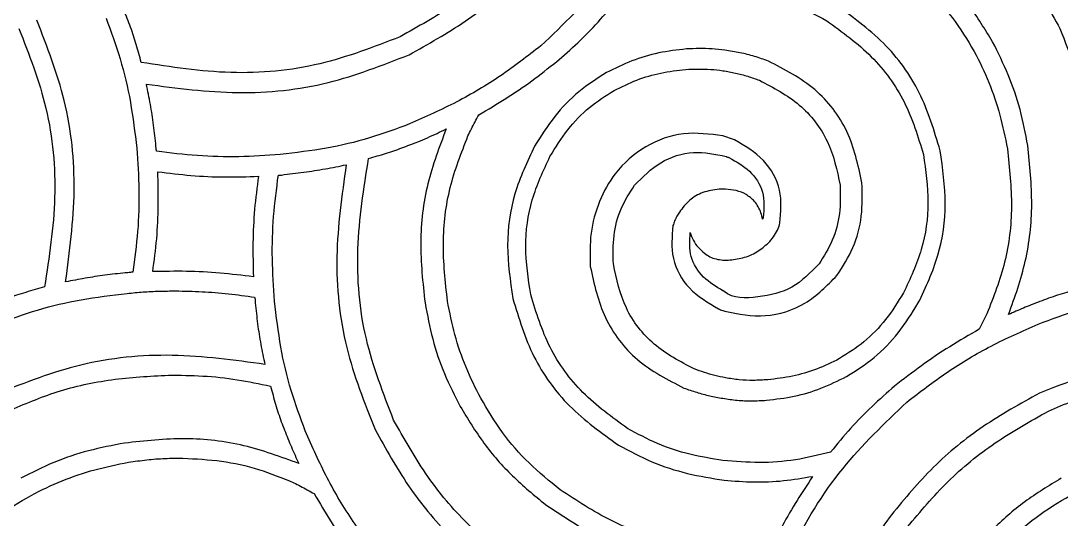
# Model space of a CAD drawing. Extents: x 0 to 371, y 0 to 260.
# Drawn here: x 70.22 to 113.19, y 31.91 to 52.52 of the extents above; entities that cross this region are included whole.
import ezdxf

# ---------------------------------------------------------------- set-up
doc = ezdxf.new("R2010")
doc.units = 0
doc.layers.add('Layer_1', color=7, linetype='CONTINUOUS')

msp = doc.modelspace()

# ---------------------------------------------------------------- linework, layer by layer
at = {"layer": 'Layer_1', "color": 7}
for points in [[(87.788955, 48.048438)], [(83.661043, 46.566874)], [(75.882705, 46.27542)], [(76.604108, 41.349622)], [(76.31627, 37.867147)], [(76.91675, 34.4348)]]:
    msp.add_lwpolyline(points, close=True, dxfattribs=at)
for points in [[(99.695205, 47.598336), (99.218749, 47.757499)], [(80.856562, 46.143128), (80.988854, 46.143128)], [(99.324685, 45.561251), (99.060102, 45.561251)], [(99.218749, 42.624479), (99.430622, 42.624479)], [(110.119376, 40.401876), (109.802082, 39.766773)]]:
    msp.add_lwpolyline(points, dxfattribs=at)
for points, knots in [([(98.080834, 61.700834), (97.598803, 60.340334), (96.665675, 57.706644), (94.530144, 54.187669), (92.627929, 52.370287), (91.704479, 51.488021)], [0, 0, 0, 0, 4.325799, 8.373986, 12.193383, 12.193383, 12.193383, 12.193383]), ([(115.067393, 41.724793), (115.23702, 42.979463), (115.574481, 45.475543), (115.140395, 49.172746), (114.073599, 52.351646), (112.519129, 54.886884), (110.846888, 56.971542), (109.493601, 58.099473), (108.82333, 58.658126)], [0, 0, 0, 0, 3.785959, 7.531903, 11.05396, 13.755811, 16.417254, 19.02903, 19.02903, 19.02903, 19.02903]), ([(108.346874, 58.023023), (108.986363, 57.485898), (110.272758, 56.405419), (111.886279, 54.429995), (112.717549, 52.947816), (113.135729, 52.202189)], [0, 0, 0, 0, 2.50184, 5.032695, 7.594725, 7.594725, 7.594725, 7.594725]), ([(99.245104, 57.599793), (100.097898, 57.495036), (101.789709, 57.287215), (104.189133, 56.400348), (106.12783, 55.244329), (107.612635, 53.957837), (108.713531, 52.680923), (109.578682, 51.340952), (110.224616, 49.975588), (110.687247, 48.625552), (110.873316, 47.694075), (110.966352, 47.228332)], [0, 0, 0, 0, 2.570455, 5.099383, 7.608198, 9.302432, 10.971876, 12.649793, 14.070853, 15.494428, 16.918032, 16.918032, 16.918032, 16.918032]), ([(91.704479, 56.647396), (91.167354, 56.007907), (90.086875, 54.721512), (88.111452, 53.10799), (86.629272, 52.27672), (85.883646, 51.858541)], [0, 0, 0, 0, 2.50184, 5.032695, 7.594725, 7.594725, 7.594725, 7.594725]), ([(86.254166, 51.117501), (87.041707, 51.556481), (88.605013, 52.427875), (90.676847, 54.126108), (91.806454, 55.475997), (92.365937, 56.144584)], [0, 0, 0, 0, 2.701851, 5.363294, 7.97507, 7.97507, 7.97507, 7.97507]), ([(110.357604, 51.646668), (110.046298, 52.159257), (109.424803, 53.182596), (108.231594, 54.545149), (107.304954, 55.310241), (106.838955, 55.694999)], [0, 0, 0, 0, 1.796934, 3.587419, 5.398736, 5.398736, 5.398736, 5.398736]), ([(99.35104, 53.869271), (99.834173, 53.804002), (100.801802, 53.673281), (102.209042, 53.221538), (103.071942, 52.754351), (103.504792, 52.519999)], [0, 0, 0, 0, 1.460968, 2.926058, 4.400683, 4.400683, 4.400683, 4.400683]), ([(92.339582, 50.826562), (92.637041, 51.083382), (93.237752, 51.602023), (94.07539, 52.462758), (94.592741, 53.081434), (94.853124, 53.392814)], [0, 0, 0, 0, 1.178583, 2.380117, 3.597619, 3.597619, 3.597619, 3.597619]), ([(75.194376, 50.800207), (75.129208, 51.045219), (74.998965, 51.534895), (74.759311, 52.258703), (74.5735, 52.731967), (74.480207, 52.969584)], [0, 0, 0, 0, 0.760478, 1.519881, 2.285632, 2.285632, 2.285632, 2.285632]), ([(108.188227, 47.148751), (107.946158, 47.965869), (107.463818, 49.594033), (105.923802, 51.710708), (104.52909, 52.70444), (103.822602, 53.207812)], [0, 0, 0, 0, 2.544261, 5.069616, 7.661989, 7.661989, 7.661989, 7.661989]), ([(72.072602, 41.724793), (72.238916, 42.977852), (72.569749, 45.470449), (72.189594, 49.188683), (71.308581, 51.450929), (70.881977, 52.546354)], [0, 0, 0, 0, 3.786047, 7.531241, 11.04727, 11.04727, 11.04727, 11.04727]), ([(73.739168, 52.62542), (73.944936, 52.070983), (74.36443, 50.940667), (74.783128, 49.137118), (74.932888, 47.891075), (75.009374, 47.254688)], [0, 0, 0, 0, 1.772931, 3.614432, 5.536675, 5.536675, 5.536675, 5.536675]), ([(103.504792, 52.519999), (104.146556, 52.056322), (105.414046, 51.140555), (106.820521, 49.213224), (107.273463, 47.73219), (107.500413, 46.990104)], [0, 0, 0, 0, 2.366591, 4.674042, 6.99129, 6.99129, 6.99129, 6.99129]), ([(70.140938, 52.202189), (70.563722, 51.116534), (71.435589, 48.877692), (71.770451, 45.195543), (71.390165, 42.743689), (71.199271, 41.51292)], [0, 0, 0, 0, 3.483767, 7.18423, 10.91404, 10.91404, 10.91404, 10.91404]), ([(113.135729, 52.202189), (113.558513, 51.116534), (114.430381, 48.877692), (114.765242, 45.195543), (114.384956, 42.743689), (114.194062, 41.51292)], [0, 0, 0, 0, 3.483767, 7.18423, 10.91404, 10.91404, 10.91404, 10.91404]), ([(85.883646, 51.858541), (84.794042, 51.435855), (82.552572, 50.566332), (78.871256, 50.22853), (76.423232, 50.609146), (75.194376, 50.800207)], [0, 0, 0, 0, 3.494909, 7.189522, 10.913489, 10.913489, 10.913489, 10.913489]), ([(111.812812, 47.360624), (111.71605, 47.859177), (111.522962, 48.854035), (111.031057, 50.293896), (110.581688, 51.196549), (110.357604, 51.646668)], [0, 0, 0, 0, 1.522447, 3.038028, 4.545521, 4.545521, 4.545521, 4.545521]), ([(91.704479, 51.488021), (91.153631, 51.062574), (90.047614, 50.208342), (88.228956, 49.122592), (86.934022, 48.549175), (86.280521, 48.259795)], [0, 0, 0, 0, 2.086959, 4.190287, 6.333192, 6.333192, 6.333192, 6.333192]), ([(97.71083, 51.355729), (97.326964, 51.311973), (96.560795, 51.224639), (95.445323, 50.88723), (94.751776, 50.547196), (94.403539, 50.376461)], [0, 0, 0, 0, 1.157468, 2.310219, 3.472746, 3.472746, 3.472746, 3.472746]), ([(99.29833, 51.302503), (99.12218, 51.323817), (98.770761, 51.366338), (98.239792, 51.376471), (97.887156, 51.362643), (97.71083, 51.355729)], [0, 0, 0, 0, 0.532013, 1.061361, 1.590758, 1.590758, 1.590758, 1.590758]), ([(101.097187, 50.852918), (100.907403, 50.920178), (100.522643, 51.056538), (99.920901, 51.208683), (99.507333, 51.271007), (99.29833, 51.302503)], [0, 0, 0, 0, 0.603874, 1.224263, 1.858107, 1.858107, 1.858107, 1.858107]), ([(75.406249, 49.900521), (76.663532, 49.734008), (79.160969, 49.403252), (82.8902, 49.790422), (85.154907, 50.683845), (86.254166, 51.117501)], [0, 0, 0, 0, 3.798617, 7.545486, 11.079561, 11.079561, 11.079561, 11.079561]), ([(89.138227, 48.630314), (89.512985, 48.85395), (90.25847, 49.298818), (91.334415, 50.022949), (92.005652, 50.559592), (92.339582, 50.826562)], [0, 0, 0, 0, 1.309206, 2.604334, 3.886492, 3.886492, 3.886492, 3.886492]), ([(104.960001, 45.825834), (104.803558, 46.550078), (104.492386, 47.990628), (103.08929, 49.822112), (101.767826, 50.505898), (101.097187, 50.852918)], [0, 0, 0, 0, 2.205182, 4.386198, 6.633616, 6.633616, 6.633616, 6.633616]), ([(94.403539, 50.376461), (94.015157, 50.127666), (93.224538, 49.621201), (92.220349, 48.578047), (91.703338, 47.753765), (91.439896, 47.333753)], [0, 0, 0, 0, 1.380479, 2.810201, 4.295596, 4.295596, 4.295596, 4.295596]), ([(94.720832, 49.635938), (95.031792, 49.789081), (95.650421, 50.093747), (96.65133, 50.389323), (97.337995, 50.46874), (97.683959, 50.508753)], [0, 0, 0, 0, 1.038734, 2.066479, 3.110095, 3.110095, 3.110095, 3.110095]), ([(97.683959, 50.508753), (97.857683, 50.515705), (98.201212, 50.529453), (98.714716, 50.520075), (99.051083, 50.477343), (99.218749, 50.456043)], [0, 0, 0, 0, 0.521618, 1.031467, 1.538183, 1.538183, 1.538183, 1.538183]), ([(99.218749, 50.456043), (99.392678, 50.426226), (99.737403, 50.36713), (100.242025, 50.234875), (100.565807, 50.117488), (100.726667, 50.059168)], [0, 0, 0, 0, 0.529261, 1.048989, 1.562136, 1.562136, 1.562136, 1.562136]), ([(75.803124, 47.333753), (75.773152, 47.624443), (75.713446, 48.203516), (75.582668, 49.060445), (75.464665, 49.622353), (75.406249, 49.900521)], [0, 0, 0, 0, 0.87663, 1.746306, 2.598902, 2.598902, 2.598902, 2.598902]), ([(100.726667, 50.059168), (101.302794, 49.756193), (102.439794, 49.158263), (103.662558, 47.587893), (103.92789, 46.343419), (104.06083, 45.719898)], [0, 0, 0, 0, 1.939421, 3.827497, 5.723385, 5.723385, 5.723385, 5.723385]), ([(92.074999, 46.910523), (92.310376, 47.288353), (92.771656, 48.028806), (93.667851, 48.964414), (94.374657, 49.41517), (94.720832, 49.635938)], [0, 0, 0, 0, 1.333712, 2.613745, 3.842465, 3.842465, 3.842465, 3.842465]), ([(88.688126, 47.757499), (88.734131, 47.854851), (88.826888, 48.051136), (88.980262, 48.340488), (89.085424, 48.533433), (89.138227, 48.630314)], [0, 0, 0, 0, 0.322983, 0.651212, 0.982234, 0.982234, 0.982234, 0.982234]), ([(86.280521, 48.259795), (85.732374, 48.053861), (84.611259, 47.63267), (82.815681, 47.215958), (81.572198, 47.066535), (80.936144, 46.990104)], [0, 0, 0, 0, 1.755336, 3.590152, 5.511433, 5.511433, 5.511433, 5.511433]), ([(84.587084, 46.831457), (84.8208, 46.896173), (85.283884, 47.0244), (85.961443, 47.260966), (86.53887, 47.481424), (87.021348, 47.683635), (87.409093, 47.861233), (87.663146, 47.986436), (87.788955, 48.048438)], [0, 0, 0, 0, 0.727343, 1.441154, 2.15188, 2.581422, 3.010327, 3.431086, 3.431086, 3.431086, 3.431086]), ([(87.788955, 48.048438), (87.506211, 47.302174), (86.934987, 45.794512), (86.64111, 43.332602), (86.823113, 41.687606), (86.915624, 40.851461)], [0, 0, 0, 0, 2.388367, 4.825173, 7.344202, 7.344202, 7.344202, 7.344202]), ([(87.841666, 40.931043), (87.75448, 41.729251), (87.583524, 43.29441), (87.859158, 45.632927), (88.414015, 47.054978), (88.688126, 47.757499)], [0, 0, 0, 0, 2.40486, 4.715544, 6.971607, 6.971607, 6.971607, 6.971607]), ([(99.218749, 47.757499), (98.673184, 47.831777), (97.576045, 47.981151), (95.966434, 47.389704), (94.775208, 46.342661), (94.074477, 45.055354), (93.704164, 43.737131), (93.729329, 42.823049), (93.74208, 42.359896)], [0, 0, 0, 0, 1.631149, 3.280266, 4.958379, 6.282113, 7.628675, 9.011744, 9.011744, 9.011744, 9.011744]), ([(75.829479, 47.122396), (75.822407, 47.146367), (75.809014, 47.191761), (75.803, 47.263207), (75.803082, 47.309615), (75.803124, 47.333753)], [0, 0, 0, 0, 0.074783, 0.141618, 0.214059, 0.214059, 0.214059, 0.214059]), ([(91.439896, 47.333753), (91.136135, 46.689878), (90.524886, 45.394229), (90.223396, 43.209597), (90.433744, 41.767091), (90.540209, 41.036979)], [0, 0, 0, 0, 2.12763, 4.281365, 6.488666, 6.488666, 6.488666, 6.488666]), ([(101.573644, 44.158753), (101.613789, 44.616757), (101.695063, 45.543986), (100.956181, 46.857746), (100.12394, 47.346534), (99.695205, 47.598336)], [0, 0, 0, 0, 1.356337, 2.745907, 4.222353, 4.222353, 4.222353, 4.222353]), ([(111.019062, 40.375521), (111.277233, 41.102759), (111.799295, 42.573351), (112.054982, 44.956257), (111.89441, 46.550482), (111.812812, 47.360624)], [0, 0, 0, 0, 2.30971, 4.670604, 7.109969, 7.109969, 7.109969, 7.109969]), ([(75.009374, 47.254688), (75.048148, 46.680144), (75.125532, 45.533485), (75.073945, 43.814608), (74.924855, 42.683873), (74.850727, 42.121668)], [0, 0, 0, 0, 1.726973, 3.446647, 5.14719, 5.14719, 5.14719, 5.14719]), ([(80.936144, 46.990104), (80.36386, 46.951236), (79.223751, 46.873802), (77.514708, 46.920756), (76.389559, 47.055382), (75.829479, 47.122396)], [0, 0, 0, 0, 1.720198, 3.426992, 5.118717, 5.118717, 5.118717, 5.118717]), ([(91.281249, 41.195626), (91.180039, 41.855945), (90.979887, 43.161793), (91.251797, 45.144325), (91.801416, 46.323545), (92.074999, 46.910523)], [0, 0, 0, 0, 1.997914, 3.95108, 5.886882, 5.886882, 5.886882, 5.886882]), ([(95.567292, 45.719898), (95.905744, 46.062188), (96.577458, 46.741521), (97.98717, 47.193111), (98.901772, 47.003609), (99.35104, 46.910523)], [0, 0, 0, 0, 1.43165, 2.841348, 4.202375, 4.202375, 4.202375, 4.202375]), ([(99.35104, 46.910523), (99.36217, 46.903287), (99.386842, 46.887247), (99.434449, 46.878404), (99.466273, 46.864998), (99.483332, 46.857813)], [0, 0, 0, 0, 0.039476, 0.087505, 0.142997, 0.142997, 0.142997, 0.142997]), ([(99.483332, 46.857813), (99.774651, 46.692536), (100.362006, 46.359308), (100.969334, 45.449835), (100.913859, 44.750387), (100.88583, 44.396981)], [0, 0, 0, 0, 1.00055, 2.017295, 3.055671, 3.055671, 3.055671, 3.055671]), ([(107.500413, 46.990104), (107.594436, 46.329514), (107.780508, 45.022207), (107.50331, 43.041915), (106.953453, 41.862296), (106.679792, 41.275207)], [0, 0, 0, 0, 1.996073, 3.950228, 5.88644, 5.88644, 5.88644, 5.88644]), ([(107.28854, 40.851461), (107.592132, 41.499358), (108.200666, 42.798037), (108.505584, 44.981633), (108.294875, 46.420488), (108.188227, 47.148751)], [0, 0, 0, 0, 2.138633, 4.286794, 6.488376, 6.488376, 6.488376, 6.488376]), ([(110.966352, 47.228332), (111.053506, 46.43012), (111.224403, 44.864941), (110.948439, 42.526443), (110.393518, 41.104397), (110.119376, 40.401876)], [0, 0, 0, 0, 2.404851, 4.715566, 6.971672, 6.971672, 6.971672, 6.971672]), ([(80.988854, 46.143128), (81.29446, 46.180097), (81.899048, 46.253234), (82.791239, 46.389603), (83.373707, 46.508313), (83.661043, 46.566874)], [0, 0, 0, 0, 0.923497, 1.826982, 2.706601, 2.706601, 2.706601, 2.706601]), ([(83.661043, 46.566874), (83.480435, 45.304785), (83.120762, 42.791385), (83.506123, 39.021897), (84.411231, 36.728846), (84.851668, 35.613021)], [0, 0, 0, 0, 3.817741, 7.602876, 11.19059, 11.19059, 11.19059, 11.19059]), ([(85.619062, 36.009896), (85.191036, 37.112584), (84.309728, 39.38302), (83.989535, 43.113116), (84.38752, 45.589636), (84.587084, 46.831457)], [0, 0, 0, 0, 3.536436, 7.28153, 11.048228, 11.048228, 11.048228, 11.048228]), ([(75.670832, 42.148023), (75.730993, 42.600081), (75.851743, 43.507422), (75.914028, 44.887475), (75.893187, 45.810979), (75.882705, 46.27542)], [0, 0, 0, 0, 1.367649, 2.74505, 4.138583, 4.138583, 4.138583, 4.138583]), ([(75.882705, 46.27542), (76.337162, 46.220805), (77.251711, 46.110899), (78.639798, 46.042473), (79.569733, 46.074396), (80.036457, 46.090418)], [0, 0, 0, 0, 1.372992, 2.763011, 4.163579, 4.163579, 4.163579, 4.163579]), ([(80.036457, 46.090418), (79.976282, 45.636078), (79.855246, 44.722229), (79.793355, 43.333385), (79.814149, 42.403382), (79.824584, 41.936666)], [0, 0, 0, 0, 1.374435, 2.764511, 4.164876, 4.164876, 4.164876, 4.164876]), ([(80.697916, 40.931043), (80.659141, 41.514385), (80.581755, 42.678624), (80.633355, 44.423736), (80.782435, 45.572116), (80.856562, 46.143128)], [0, 0, 0, 0, 1.753317, 3.499288, 5.226039, 5.226039, 5.226039, 5.226039]), ([(94.694477, 42.465832), (94.685012, 42.857689), (94.666349, 43.630317), (94.955159, 44.763494), (95.36412, 45.402458), (95.567292, 45.719898)], [0, 0, 0, 0, 1.173202, 2.313221, 3.438758, 3.438758, 3.438758, 3.438758]), ([(99.060102, 45.561251), (98.834179, 45.52632), (98.395678, 45.458522), (97.808902, 45.122497), (97.54901, 44.779794), (97.419376, 44.608854)], [0, 0, 0, 0, 0.68245, 1.324586, 1.963647, 1.963647, 1.963647, 1.963647]), ([(100.51531, 45.05844), (100.408198, 45.159276), (100.193611, 45.361288), (99.767499, 45.51408), (99.473393, 45.54541), (99.324685, 45.561251)], [0, 0, 0, 0, 0.437287, 0.876048, 1.324793, 1.324793, 1.324793, 1.324793]), ([(104.06083, 45.719898), (104.068599, 45.327769), (104.083926, 44.554123), (103.784989, 43.426337), (103.385381, 42.783941), (103.187499, 42.465832)], [0, 0, 0, 0, 1.173353, 2.314951, 3.434795, 3.434795, 3.434795, 3.434795]), ([(103.928538, 41.989376), (104.170543, 42.363136), (104.657374, 43.115013), (104.998952, 44.452785), (104.973104, 45.363932), (104.960001, 45.825834)], [0, 0, 0, 0, 1.329544, 2.674592, 4.057536, 4.057536, 4.057536, 4.057536]), ([(100.858959, 44.317916), (100.837687, 44.406133), (100.794929, 44.583451), (100.683926, 44.837966), (100.571713, 44.98469), (100.51531, 45.05844)], [0, 0, 0, 0, 0.272093, 0.54691, 0.824647, 0.824647, 0.824647, 0.824647]), ([(97.419376, 44.608854), (97.383786, 44.551619), (97.310856, 44.434336), (97.220311, 44.248831), (97.176311, 44.117541), (97.154792, 44.053332)], [0, 0, 0, 0, 0.202151, 0.414237, 0.617239, 0.617239, 0.617239, 0.617239]), ([(100.88583, 44.396981), (100.884058, 44.387983), (100.880381, 44.369315), (100.864408, 44.345582), (100.860731, 44.326914), (100.858959, 44.317916)], [0, 0, 0, 0, 0.027283, 0.056601, 0.083883, 0.083883, 0.083883, 0.083883]), ([(97.154792, 44.053332), (97.114686, 43.595319), (97.033486, 42.668032), (97.772677, 41.354356), (98.604982, 40.865556), (99.033747, 40.613749)], [0, 0, 0, 0, 1.356338, 2.746027, 4.222582, 4.222582, 4.222582, 4.222582]), ([(101.097187, 43.338648), (101.170745, 43.418845), (101.315256, 43.576399), (101.479966, 43.854652), (101.542272, 44.056913), (101.573644, 44.158753)], [0, 0, 0, 0, 0.326004, 0.640468, 0.959374, 0.959374, 0.959374, 0.959374]), ([(99.218749, 41.354273), (98.938346, 41.524357), (98.375784, 41.865593), (97.798555, 42.749451), (97.845766, 43.423396), (97.869477, 43.761878)], [0, 0, 0, 0, 0.980321, 1.966787, 2.96213, 2.96213, 2.96213, 2.96213]), ([(97.869477, 43.761878), (97.90627, 43.65075), (97.979885, 43.42841), (98.191257, 43.144704), (98.365026, 42.99152), (98.451354, 42.915418)], [0, 0, 0, 0, 0.349322, 0.698905, 1.04404, 1.04404, 1.04404, 1.04404]), ([(99.430622, 42.624479), (99.635078, 42.647634), (100.045463, 42.694112), (100.630525, 42.92964), (100.942049, 43.202677), (101.097187, 43.338648)], [0, 0, 0, 0, 0.616138, 1.236716, 1.852341, 1.852341, 1.852341, 1.852341]), ([(98.451354, 42.915418), (98.525119, 42.860641), (98.672599, 42.751126), (98.93961, 42.660411), (99.124495, 42.636612), (99.218749, 42.624479)], [0, 0, 0, 0, 0.27424, 0.548291, 0.833302, 0.833302, 0.833302, 0.833302]), ([(74.850727, 42.121668), (74.815364, 42.120032), (74.744435, 42.11675), (74.63921, 42.10023), (74.568281, 42.096949), (74.532918, 42.095313)], [0, 0, 0, 0, 0.106134, 0.212873, 0.319007, 0.319007, 0.319007, 0.319007]), ([(79.824584, 41.936666), (79.366168, 41.991268), (78.449435, 42.100459), (77.062003, 42.174832), (76.135661, 42.15698), (75.670832, 42.148023)], [0, 0, 0, 0, 1.384785, 2.769271, 4.163705, 4.163705, 4.163705, 4.163705]), ([(93.74208, 42.359896), (93.898523, 41.635652), (94.209695, 40.195102), (95.612791, 38.363618), (96.934255, 37.679832), (97.604894, 37.332813)], [0, 0, 0, 0, 2.205182, 4.386198, 6.633616, 6.633616, 6.633616, 6.633616]), ([(98.028124, 38.126563), (97.452031, 38.429532), (96.31511, 39.027443), (95.092623, 40.597901), (94.827378, 41.84232), (94.694477, 42.465832)], [0, 0, 0, 0, 1.939308, 3.827231, 5.723082, 5.723082, 5.723082, 5.723082]), ([(103.187499, 42.465832), (102.832876, 42.103094), (102.129909, 41.384037), (100.722152, 41.068842), (99.616946, 41.015693), (99.260586, 41.337716), (99.243899, 41.349502), (99.22747, 41.352618), (99.218749, 41.354273)], [0, 0, 0, 0, 1.480055, 2.933911, 4.343136, 4.353495, 4.37676, 4.403087, 4.403087, 4.403087, 4.403087]), ([(74.532918, 42.095313), (74.253385, 42.065518), (73.698846, 42.006412), (72.878604, 41.879364), (72.339807, 41.776036), (72.072602, 41.724793)], [0, 0, 0, 0, 0.843256, 1.67286, 2.489061, 2.489061, 2.489061, 2.489061]), ([(99.29833, 40.507813), (99.856192, 40.399476), (100.979868, 40.181258), (102.701039, 40.73987), (103.516356, 41.569804), (103.928538, 41.989376)], [0, 0, 0, 0, 1.686344, 3.396727, 5.145496, 5.145496, 5.145496, 5.145496]), ([(71.199271, 41.51292), (70.93969, 41.441043), (70.427357, 41.299179), (69.675797, 41.055128), (69.190859, 40.866141), (68.950313, 40.772396)], [0, 0, 0, 0, 0.808011, 1.59477, 2.369154, 2.369154, 2.369154, 2.369154]), ([(74.612499, 41.248336), (74.833935, 41.269031), (75.276071, 41.31035), (75.940509, 41.343674), (76.383133, 41.347641), (76.604108, 41.349622)], [0, 0, 0, 0, 0.667154, 1.33209, 1.995001, 1.995001, 1.995001, 1.995001]), ([(76.604108, 41.349622), (76.971004, 41.343128), (77.703152, 41.330171), (78.796038, 41.240844), (79.517809, 41.139992), (79.877811, 41.08969)], [0, 0, 0, 0, 1.100673, 2.196413, 3.286797, 3.286797, 3.286797, 3.286797]), ([(106.679792, 41.275207), (106.444415, 40.897377), (105.983135, 40.156924), (105.08694, 39.221316), (104.380134, 38.770561), (104.033959, 38.549793)], [0, 0, 0, 0, 1.333712, 2.613745, 3.842465, 3.842465, 3.842465, 3.842465]), ([(114.194062, 41.51292), (113.934482, 41.441043), (113.422148, 41.299179), (112.670588, 41.055128), (112.18565, 40.866141), (111.945104, 40.772396)], [0, 0, 0, 0, 0.808011, 1.59477, 2.369154, 2.369154, 2.369154, 2.369154]), ([(69.241251, 39.978646), (69.79573, 40.184383), (70.926164, 40.603825), (72.729926, 41.02217), (73.976072, 41.171878), (74.612499, 41.248336)], [0, 0, 0, 0, 1.773013, 3.614699, 5.537056, 5.537056, 5.537056, 5.537056]), ([(79.877811, 41.08969), (79.884918, 41.063382), (79.898972, 41.011358), (79.904019, 40.930923), (79.904117, 40.877914), (79.904166, 40.851461)], [0, 0, 0, 0, 0.081549, 0.161265, 0.240673, 0.240673, 0.240673, 0.240673]), ([(79.904166, 40.851461), (79.934025, 40.563074), (79.993303, 39.99055), (80.125285, 39.142758), (80.242711, 38.58742), (80.301041, 38.311565)], [0, 0, 0, 0, 0.869707, 1.726597, 2.572364, 2.572364, 2.572364, 2.572364]), ([(81.968122, 35.559795), (81.762352, 36.114275), (81.34284, 37.244717), (80.924176, 39.048445), (80.774405, 40.294612), (80.697916, 40.931043)], [0, 0, 0, 0, 1.773057, 3.6148, 5.537175, 5.537175, 5.537175, 5.537175]), ([(86.915624, 40.851461), (87.010732, 40.353101), (87.200478, 39.358842), (87.682533, 37.914312), (88.141457, 37.014934), (88.370832, 36.565418)], [0, 0, 0, 0, 1.521205, 3.0349, 4.547437, 4.547437, 4.547437, 4.547437]), ([(89.217293, 36.909583), (89.003741, 37.332852), (88.576264, 38.180134), (88.122348, 39.534763), (87.935228, 40.465608), (87.841666, 40.931043)], [0, 0, 0, 0, 1.421003, 2.844499, 4.268073, 4.268073, 4.268073, 4.268073]), ([(90.540209, 41.036979), (90.78738, 40.220395), (91.279167, 38.595669), (92.808895, 36.474967), (94.200873, 35.481204), (94.905834, 34.977918)], [0, 0, 0, 0, 2.548266, 5.070183, 7.657964, 7.657964, 7.657964, 7.657964]), ([(95.276354, 35.665731), (94.634624, 36.129403), (93.367214, 37.04515), (91.961017, 38.972562), (91.508161, 40.453548), (91.281249, 41.195626)], [0, 0, 0, 0, 2.366487, 4.673792, 6.990994, 6.990994, 6.990994, 6.990994]), ([(104.325413, 37.808753), (104.713758, 38.057543), (105.504283, 38.563986), (106.50822, 39.607218), (107.025137, 40.431457), (107.28854, 40.851461)], [0, 0, 0, 0, 1.380369, 2.809918, 4.295238, 4.295238, 4.295238, 4.295238]), ([(112.236042, 39.978646), (112.790521, 40.184383), (113.920955, 40.603825), (115.724717, 41.02217), (116.970863, 41.171878), (117.60729, 41.248336)], [0, 0, 0, 0, 1.773013, 3.614699, 5.537056, 5.537056, 5.537056, 5.537056]), ([(99.033747, 40.613749), (99.062052, 40.597735), (99.118853, 40.5656), (99.209746, 40.535883), (99.269593, 40.516919), (99.29833, 40.507813)], [0, 0, 0, 0, 0.097318, 0.195289, 0.285792, 0.285792, 0.285792, 0.285792]), ([(111.945104, 40.772396), (111.839561, 40.728388), (111.630141, 40.641067), (111.3208, 40.510256), (111.118547, 40.419944), (111.019062, 40.375521)], [0, 0, 0, 0, 0.343054, 0.680691, 1.007541, 1.007541, 1.007541, 1.007541]), ([(106.812084, 36.75042), (107.362932, 37.175867), (108.468949, 38.030098), (110.287607, 39.115848), (111.582541, 39.689265), (112.236042, 39.978646)], [0, 0, 0, 0, 2.086959, 4.190287, 6.333192, 6.333192, 6.333192, 6.333192]), ([(109.802082, 39.766773), (109.393462, 39.530859), (108.579137, 39.060713), (107.414043, 38.271691), (106.677111, 37.697889), (106.309788, 37.411878)], [0, 0, 0, 0, 1.415201, 2.820309, 4.216729, 4.216729, 4.216729, 4.216729]), ([(80.301041, 38.311565), (79.030417, 38.48661), (76.501732, 38.834971), (72.715852, 38.463405), (70.413069, 37.559848), (69.294477, 37.12094)], [0, 0, 0, 0, 3.841877, 7.645771, 11.238943, 11.238943, 11.238943, 11.238943]), ([(123.295832, 38.311565), (122.025208, 38.48661), (119.496524, 38.834971), (115.710644, 38.463405), (113.40786, 37.559848), (112.289268, 37.12094)], [0, 0, 0, 0, 3.841877, 7.645771, 11.238943, 11.238943, 11.238943, 11.238943]), ([(104.033959, 38.549793), (103.721021, 38.396575), (103.098346, 38.091707), (102.097209, 37.798049), (101.412797, 37.716971), (101.070832, 37.676461)], [0, 0, 0, 0, 1.044139, 2.077595, 3.109594, 3.109594, 3.109594, 3.109594]), ([(69.691352, 36.380416), (70.361972, 36.667458), (71.736632, 37.255848), (73.980829, 37.739263), (75.530514, 37.82412), (76.31627, 37.867147)], [0, 0, 0, 0, 2.184858, 4.4786, 6.837881, 6.837881, 6.837881, 6.837881]), ([(76.31627, 37.867147), (76.792107, 37.862859), (77.742184, 37.8543), (79.156735, 37.7051), (80.080001, 37.509284), (80.539269, 37.411878)], [0, 0, 0, 0, 1.427132, 2.849472, 4.25731, 4.25731, 4.25731, 4.25731]), ([(99.324685, 37.756043), (99.176831, 37.78585), (98.882473, 37.845193), (98.45051, 37.973626), (98.169083, 38.075525), (98.028124, 38.126563)], [0, 0, 0, 0, 0.452297, 0.900465, 1.350197, 1.350197, 1.350197, 1.350197]), ([(112.659788, 36.380416), (113.330408, 36.667458), (114.705068, 37.255848), (116.949265, 37.739263), (118.49895, 37.82412), (119.284706, 37.867147)], [0, 0, 0, 0, 2.184858, 4.4786, 6.837881, 6.837881, 6.837881, 6.837881]), ([(80.539269, 37.411878), (80.604093, 37.160908), (80.732233, 36.664808), (80.971213, 35.940383), (81.159783, 35.474088), (81.253437, 35.242501)], [0, 0, 0, 0, 0.777492, 1.536895, 2.286196, 2.286196, 2.286196, 2.286196]), ([(101.070832, 37.676461), (100.871049, 37.664094), (100.477353, 37.639722), (99.891965, 37.665169), (99.512389, 37.725974), (99.324685, 37.756043)], [0, 0, 0, 0, 0.600276, 1.182916, 1.752895, 1.752895, 1.752895, 1.752895]), ([(101.018122, 36.830001), (101.401984, 36.873724), (102.168125, 36.960989), (103.283641, 37.298083), (103.977178, 37.638051), (104.325413, 37.808753)], [0, 0, 0, 0, 1.157449, 2.310129, 3.4726, 3.4726, 3.4726, 3.4726]), ([(106.309788, 37.411878), (105.994895, 37.13755), (105.360333, 36.584734), (104.476067, 35.6731), (103.935257, 35.016412), (103.663955, 34.686979)], [0, 0, 0, 0, 1.252549, 2.524089, 3.804093, 3.804093, 3.804093, 3.804093]), ([(97.604894, 37.332813), (97.781048, 37.273052), (98.132463, 37.153833), (98.66975, 37.004062), (99.0355, 36.941119), (99.218749, 36.909583)], [0, 0, 0, 0, 0.558071, 1.11331, 1.670826, 1.670826, 1.670826, 1.670826]), ([(112.289268, 37.12094), (111.50196, 36.683778), (109.939342, 35.816117), (107.861209, 34.123479), (106.736095, 32.767216), (106.177497, 32.093856)], [0, 0, 0, 0, 2.69884, 5.356551, 7.977118, 7.977118, 7.977118, 7.977118]), ([(88.370832, 36.565418), (88.682177, 36.052822), (89.303764, 35.029443), (90.497234, 33.666968), (91.423961, 32.901851), (91.889997, 32.517086)], [0, 0, 0, 0, 1.797007, 3.587655, 5.399073, 5.399073, 5.399073, 5.399073]), ([(92.498229, 33.125835), (92.058829, 33.483918), (91.186581, 34.194746), (90.073463, 35.470557), (89.50258, 36.430081), (89.217293, 36.909583)], [0, 0, 0, 0, 1.698781, 3.372238, 5.043883, 5.043883, 5.043883, 5.043883]), ([(99.218749, 36.909583), (99.414989, 36.879552), (99.809799, 36.819134), (100.412766, 36.793115), (100.815691, 36.817666), (101.018122, 36.830001)], [0, 0, 0, 0, 0.595299, 1.197666, 1.805855, 1.805855, 1.805855, 1.805855]), ([(100.435729, 26.537606), (100.91776, 27.898107), (101.850888, 30.531796), (103.986418, 34.050772), (105.888634, 35.868154), (106.812084, 36.75042)], [0, 0, 0, 0, 4.325799, 8.373986, 12.193383, 12.193383, 12.193383, 12.193383]), ([(106.838955, 31.591045), (107.376086, 32.23057), (108.456588, 33.517052), (110.431935, 35.130839), (111.914155, 35.962199), (112.659788, 36.380416)], [0, 0, 0, 0, 2.50194, 5.032952, 7.595052, 7.595052, 7.595052, 7.595052]), ([(90.407917, 30.189063), (89.768428, 30.726188), (88.482034, 31.806667), (86.868512, 33.78209), (86.037242, 35.26427), (85.619062, 36.009896)], [0, 0, 0, 0, 2.50184, 5.032695, 7.594725, 7.594725, 7.594725, 7.594725]), ([(99.218749, 34.342815), (98.759853, 34.415351), (97.83966, 34.560803), (96.506539, 35.002933), (95.685812, 35.445123), (95.276354, 35.665731)], [0, 0, 0, 0, 1.392508, 2.792299, 4.185934, 4.185934, 4.185934, 4.185934]), ([(81.703539, 34.210523), (80.956848, 34.486193), (79.446721, 35.043715), (76.987495, 35.332039), (75.342736, 35.15003), (74.506563, 35.057499)], [0, 0, 0, 0, 2.38255, 4.818536, 7.337633, 7.337633, 7.337633, 7.337633]), ([(81.253437, 35.242501), (81.2994, 35.127513), (81.391901, 34.8961), (81.545402, 34.553497), (81.650716, 34.325086), (81.703539, 34.210523)], [0, 0, 0, 0, 0.371463, 0.747572, 1.126046, 1.126046, 1.126046, 1.126046]), ([(85.195832, 30.135837), (84.77042, 30.68668), (83.916268, 31.792674), (82.830805, 33.611401), (82.257467, 34.9063), (81.968122, 35.559795)], [0, 0, 0, 0, 2.086879, 4.19008, 6.332929, 6.332929, 6.332929, 6.332929]), ([(84.851668, 35.613021), (85.290647, 34.825479), (86.162042, 33.262174), (87.860274, 31.19034), (89.210163, 30.060733), (89.878751, 29.501249)], [0, 0, 0, 0, 2.701851, 5.363294, 7.97507, 7.97507, 7.97507, 7.97507]), ([(74.506563, 35.057499), (74.008203, 34.962391), (73.013943, 34.772645), (71.569413, 34.290591), (70.670036, 33.831666), (70.220519, 33.602291)], [0, 0, 0, 0, 1.521205, 3.0349, 4.547437, 4.547437, 4.547437, 4.547437]), ([(94.905834, 34.977918), (95.358999, 34.734356), (96.266261, 34.246732), (97.744078, 33.76621), (98.762159, 33.603904), (99.271459, 33.52271)], [0, 0, 0, 0, 1.541296, 3.085767, 4.63181, 4.63181, 4.63181, 4.63181]), ([(74.665209, 34.263749), (74.917456, 34.300523), (75.418187, 34.373522), (76.170372, 34.430973), (76.669119, 34.43353), (76.91675, 34.4348)], [0, 0, 0, 0, 0.76461, 1.51782, 2.260578, 2.260578, 2.260578, 2.260578]), ([(76.91675, 34.4348), (77.450328, 34.406925), (78.506351, 34.351758), (80.052847, 34.012445), (81.014026, 33.614516), (81.491666, 33.416773)], [0, 0, 0, 0, 1.601448, 3.169478, 4.718378, 4.718378, 4.718378, 4.718378]), ([(103.663955, 34.686979), (103.182494, 34.566891), (102.217929, 34.326305), (100.717141, 34.216217), (99.719969, 34.300467), (99.218749, 34.342815)], [0, 0, 0, 0, 1.486843, 2.978759, 4.486519, 4.486519, 4.486519, 4.486519]), ([(66.860001, 29.60667), (67.217476, 30.045237), (67.927209, 30.91597), (69.214872, 32.009087), (70.552046, 32.876467), (71.918083, 33.521915), (73.267957, 33.984669), (74.199456, 34.170722), (74.665209, 34.263749)], [0, 0, 0, 0, 1.694336, 3.363942, 5.041931, 6.462991, 7.886567, 9.31017, 9.31017, 9.31017, 9.31017]), ([(109.775727, 29.60667), (110.133162, 30.045231), (110.842793, 30.915925), (112.130221, 32.009113), (113.467312, 32.876529), (114.833463, 33.521935), (116.183519, 33.984651), (117.115138, 34.170718), (117.580935, 34.263749)], [0, 0, 0, 0, 1.694248, 3.363666, 5.041543, 6.462724, 7.886535, 9.310269, 9.310269, 9.310269, 9.310269]), ([(99.271459, 33.52271), (99.67879, 33.490974), (100.493169, 33.427525), (101.718737, 33.479904), (102.52218, 33.614316), (102.922915, 33.681356)], [0, 0, 0, 0, 1.225051, 2.449256, 3.667467, 3.667467, 3.667467, 3.667467]), ([(102.922915, 33.681356), (102.705588, 33.350791), (102.268441, 32.685868), (101.663579, 31.645885), (101.304487, 30.92356), (101.123542, 30.559583)], [0, 0, 0, 0, 1.186723, 2.387057, 3.606243, 3.606243, 3.606243, 3.606243]), ([(113.188955, 33.602291), (112.676359, 33.290947), (111.65298, 32.669359), (110.290505, 31.47589), (109.525388, 30.549162), (109.140624, 30.083126)], [0, 0, 0, 0, 1.797007, 3.587655, 5.399073, 5.399073, 5.399073, 5.399073]), ([(81.491666, 33.416773), (81.586888, 33.37107), (81.777373, 33.279646), (82.056233, 33.123357), (82.243379, 33.019677), (82.338126, 32.967188)], [0, 0, 0, 0, 0.316782, 0.633701, 0.958668, 0.958668, 0.958668, 0.958668]), ([(99.35104, 30.585938), (98.525506, 30.699431), (96.886834, 30.924713), (94.547069, 31.782375), (93.17928, 32.679258), (92.498229, 33.125835)], [0, 0, 0, 0, 2.49587, 4.954257, 7.392288, 7.392288, 7.392288, 7.392288]), ([(82.338126, 32.967188), (82.565251, 32.576176), (83.017884, 31.796938), (83.780675, 30.684663), (84.336761, 29.983201), (84.613955, 29.633541)], [0, 0, 0, 0, 1.356262, 2.70286, 4.041263, 4.041263, 4.041263, 4.041263]), ([(91.889997, 32.517086), (92.618432, 32.031669), (94.080842, 31.057143), (96.597542, 30.141462), (98.358196, 29.909191), (99.245104, 29.792188)], [0, 0, 0, 0, 2.619823, 5.259568, 7.939077, 7.939077, 7.939077, 7.939077]), ([(106.177497, 32.093856), (105.925929, 31.746222), (105.41671, 31.04255), (104.751826, 29.909324), (104.37984, 29.109149), (104.193122, 28.707499)], [0, 0, 0, 0, 1.286898, 2.604908, 3.933251, 3.933251, 3.933251, 3.933251])]:
    msp.add_open_spline(points, degree=3, knots=knots, dxfattribs=at)

doc.saveas('drawing.dxf')
